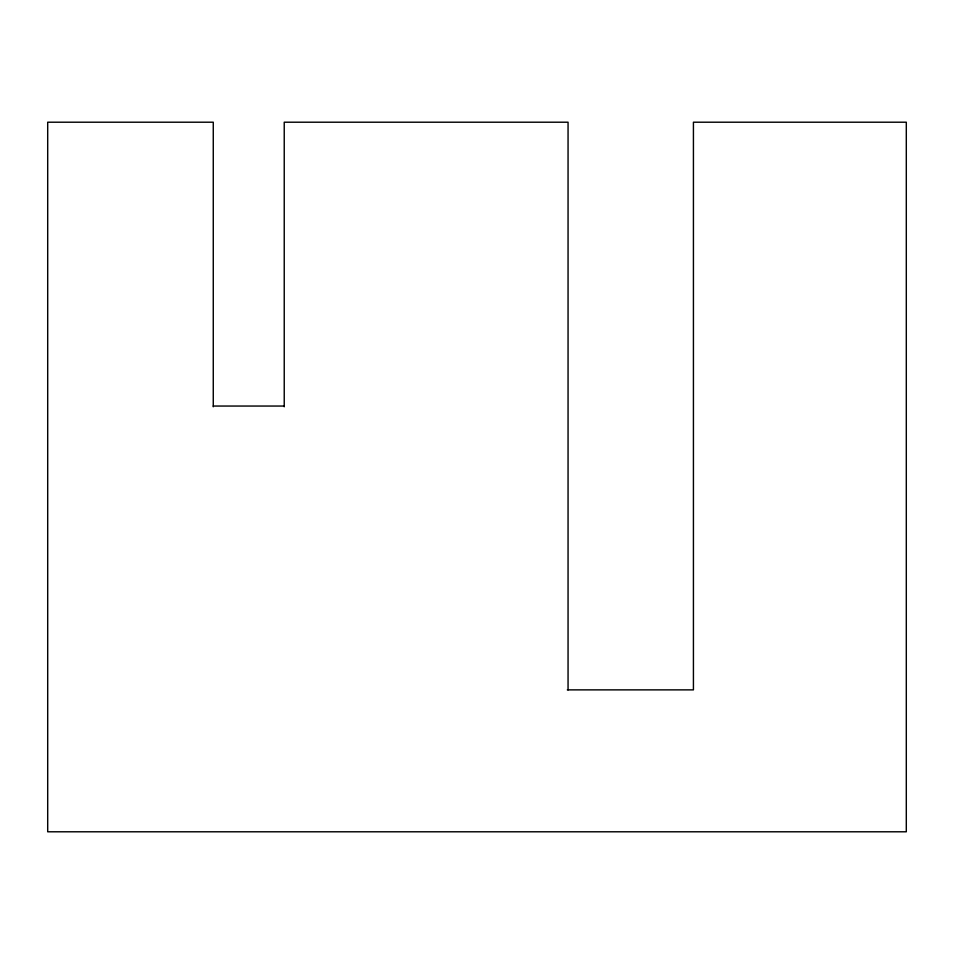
<?xml version="1.0" encoding="UTF-8"?>
<svg xmlns="http://www.w3.org/2000/svg" width="954" height="954" viewBox="0 0 954 954"><rect width="100%" height="100%" fill="white"/><g stroke="black" fill="none" stroke-linecap="round" stroke-linejoin="round"><path stroke-width="1.43" d="M213.267 406.046L284.232 406.046M567.32 689.873L693.427 689.873L693.427 122.207L906.3 122.207L906.3 831.793L47.7 831.793L47.7 122.207L213.267 122.207L213.267 406.786M568.059 689.873L568.059 122.207L284.232 122.207L284.232 406.786"/></g></svg>
